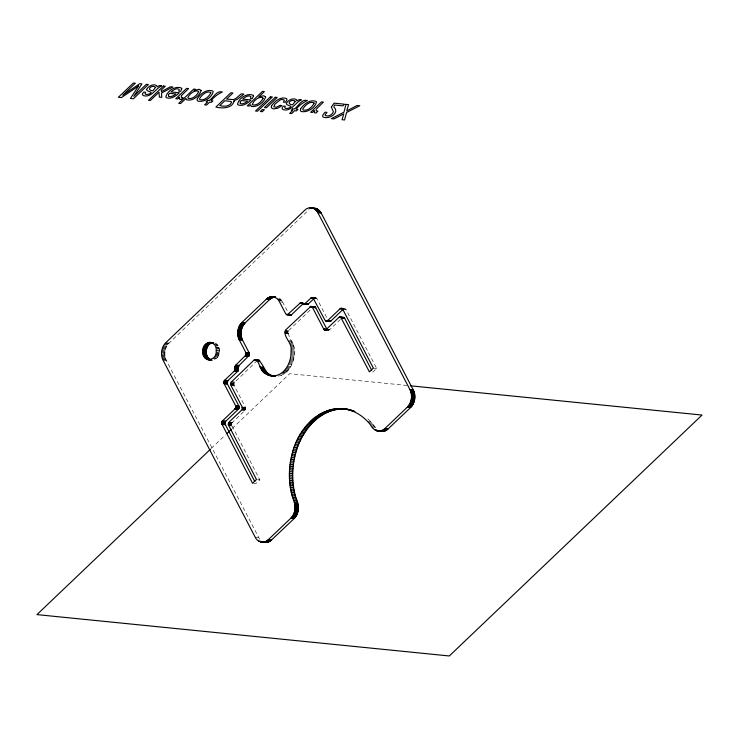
<?xml version="1.0" encoding="UTF-8"?>
<svg xmlns="http://www.w3.org/2000/svg" width="739" height="739" viewBox="0 0 739 739"><rect width="100%" height="100%" fill="white"/><g stroke="black" fill="none" stroke-linecap="round" stroke-linejoin="round"><path stroke-width="0.55" stroke-dasharray="3.69 2.77" d="M280.792 375.523C289.337 372.308 293.808 362.886 294.325 354.221C297.309 345.473 286.399 338.009 288.838 330.398L311.507 308.791M259.666 539.304L166.423 360.632C163.605 355.006 164.594 347.533 169.092 343.053L308.08 210.569M253.643 483.398L255.851 483.62L259.805 479.86L231.455 424.685L232.092 422.736L244.803 410.579L245.634 408.75L245.339 407.069L234.134 385.546L234.106 382.839L257.246 360.512M215.28 343.062C221.451 346.36 220.647 356.974 214.439 359.819M328.024 330.222L329.576 329.779L340.411 319.451M211.28 448.434L225.46 434.92M232.138 428.555L289.688 373.694L406.847 385.444M372.733 372.216L376.678 368.447L346.037 309.576L344.429 308.579M308.606 210.098L309.161 209.673M315.1 297.817L316.976 298.759L328.282 320.486M278.381 376.133L279.185 375.975M312.329 297.429L315.645 297.762M312.846 297.586L316.163 297.919M313.087 297.734L316.403 298.066M313.308 297.928L316.615 298.26M313.502 298.159L316.809 298.491M277.328 298.907L280.644 299.24L281.577 300.256L287.979 312.126M277.809 299.397L281.125 299.729M278.261 299.923L281.577 300.256M278.686 300.496L281.993 300.828M280.534 301.854L282.741 302.075M342.36 308.736L345.676 309.068M342.72 309.244L346.037 309.576M326.259 329.446L329.576 329.779M326.028 329.64L329.345 329.973M325.243 329.936L328.559 330.268M285.125 330.573L288.432 330.906M284.958 330.869L288.275 331.201M284.838 331.201L288.145 331.534M285.845 331.654L288.062 331.876M284.691 331.894L288.007 332.227M284.672 332.254L287.988 332.587M284.7 332.615L288.016 332.938M285.864 333.067L288.071 333.289M284.857 333.28L288.173 333.612M284.986 333.585L288.302 333.917M288.663 340.688L291.979 341.021M289.06 341.594L292.376 341.926M290.529 342.637L292.746 342.859M289.762 343.478L293.069 343.811M290.048 344.457L293.365 344.79M290.307 345.455L293.623 345.787M290.529 346.471L293.845 346.803M291.822 347.616L294.03 347.838M290.861 348.549L294.177 348.882M290.972 349.602L294.279 349.935M291.037 350.674L294.353 351.007M213.719 343.94L217.026 344.272M291.064 351.746L294.381 352.078M214.458 344.808L217.765 345.141M291.055 352.817L294.371 353.15M215.89 345.409L218.097 345.63M291.009 353.889L294.325 354.221M215.576 346.951L218.883 347.284M290.926 354.969L294.242 355.302M215.77 347.561L219.086 347.893M165.776 342.72L169.092 343.053M215.927 348.189L219.243 348.512M165.268 343.238L168.584 343.57M291.905 356.152L294.113 356.374M217.155 348.937L219.363 349.159M164.788 343.792L168.104 344.125M164.335 344.383L167.651 344.716M290.639 357.103L293.956 357.436M216.176 350.147L219.492 350.48M291.545 358.267L293.752 358.489M216.176 350.822L219.492 351.154M163.513 345.676L166.829 346.009M163.153 346.369L166.469 346.702M290.205 359.2L293.522 359.533M216.074 352.17L219.391 352.503M162.82 347.09L166.136 347.422M373.371 368.114L376.678 368.447M217.072 352.946L219.28 353.168M289.937 360.235L293.244 360.567M162.534 347.829L165.841 348.161M215.816 353.482L219.132 353.815M162.275 348.596L165.582 348.928M289.623 361.251L292.94 361.583M215.631 354.129L218.947 354.461M162.053 349.381L165.36 349.713M215.409 354.748L218.726 355.08M289.282 362.249L292.598 362.581M215.151 355.348L218.467 355.681M161.869 350.184L165.185 350.508M288.903 363.228L292.219 363.56M161.721 350.988L165.037 351.321M214.55 356.475L217.857 356.808M288.487 364.188L291.803 364.521M214.199 356.992L217.515 357.325M161.619 351.801L164.936 352.133M161.555 352.623L164.871 352.956M213.423 357.916L216.739 358.249M212.998 358.313L216.315 358.646M162.635 353.556L164.852 353.778M287.563 366.027L290.88 366.359M161.555 354.267L164.871 354.6M287.055 366.895L290.372 367.228M161.61 355.08L164.926 355.413M286.52 367.745L289.836 368.077M161.712 355.884L165.028 356.216M285.956 368.558L289.263 368.89M161.85 356.669L165.157 357.002M285.365 369.334L288.672 369.666M162.026 357.445L165.342 357.778M284.746 370.082L288.053 370.415M162.238 358.193L165.554 358.526M284.099 370.784L287.416 371.117M162.497 358.923L165.813 359.256M283.434 371.449L286.75 371.782M162.783 359.625L166.099 359.958M282.751 372.077L286.058 372.41M163.107 360.299L166.423 360.632M282.039 372.659L285.356 372.992M281.319 373.195L284.626 373.528M278.27 374.885L281.577 375.218M231.353 381.703L234.669 382.035M231.141 381.934L234.457 382.266M230.67 382.83L233.977 383.162M230.577 383.181L233.884 383.513M230.522 383.532L233.838 383.864M230.503 383.892L233.82 384.225M230.531 384.243L233.838 384.576M230.586 384.585L233.903 384.917M230.688 384.917L234.004 385.25M230.817 385.213L234.134 385.546M242.152 407.041L245.468 407.374M242.253 407.365L245.57 407.697L245.865 408.556L242.318 407.706M243.445 408.168L245.653 408.39M243.427 408.528L245.634 408.75M242.272 408.778L245.579 409.11M367.671 421.563L370.987 421.895L376.585 428.842M242.18 409.12L245.487 409.452M242.05 409.443L245.366 409.776M241.893 409.748L245.209 410.08M368.669 422.662L371.985 422.994M241.487 410.247L244.803 410.579M369.639 423.789L372.955 424.121M370.59 424.962L373.906 425.294M371.505 426.172L374.821 426.505M372.401 427.419L375.717 427.752M228.988 422.163L232.305 422.496M228.776 422.403L232.092 422.736M228.434 422.976L231.741 423.308M228.305 423.299L231.621 423.632M228.212 423.641L231.529 423.974M228.157 423.992L231.473 424.325M228.148 424.352L231.455 424.685M228.166 424.713L231.483 425.045M228.231 425.054L231.538 425.387M228.462 425.682L231.769 426.015M257.597 479.639L259.805 479.86M255.177 537.161L258.493 537.493M279.074 298.057L279.619 298.408M280.146 298.805L280.644 299.24M367.846 418.847L370.987 421.895"/><path stroke-width="1.11" d="M342.397 408.75C353.63 409.6 363.81 416.177 370.59 424.962C372.872 430.412 380.326 433.599 384.76 428.666L407.3 407.189C411.799 402.709 412.778 395.245 409.96 389.619L317.899 212.758C315.812 207.613 308.551 205.959 304.764 210.236L165.776 342.72C161.278 347.201 160.298 354.674 163.107 360.299L255.177 537.161C257.264 542.306 264.525 543.95 268.303 539.682L290.843 518.205C296.533 512.718 295.665 503.869 292.542 497.292C288.413 483.288 288.413 468.184 292.053 454.079C297.605 429.063 320.541 403.429 348.346 409.397M263.306 542.056L266.973 542.426L270.548 540.911L294.15 518.538C299.849 513.051 298.972 504.201 295.849 497.624C291.729 483.62 291.729 468.517 295.369 454.411C300.856 431.04 320.791 406.441 347.034 409.212M327.312 329.779L323.996 329.446L324.495 330.111L323.802 329.206L312.44 307.415L310.833 306.417L285.522 330.065C282.492 336.808 292.81 343.09 291.037 350.674C291.36 358.203 288.921 366.11 283.434 371.449C278.936 376.114 271.148 377.583 265.698 373.694C259.657 372.16 259.481 358.009 253.939 360.179L230.79 382.506L230.817 385.213L242.022 406.736L242.318 408.418L241.487 410.247L228.776 422.403L228.148 424.352L256.488 479.528L252.544 483.288L221.598 423.447L222.217 421.138L234.928 408.99L235.704 407.512L235.455 405.471L224.148 383.753L223.852 382.072L224.684 380.243L234.531 370.821L235.584 365.371L246.004 354.923L245.856 352.54L239.316 339.986C236.498 334.361 237.487 326.887 241.976 322.407L266.308 299.221C270.086 294.953 277.347 296.598 279.434 301.743L285.707 313.798L287.314 314.796L300.256 302.981L301.586 302.731L303.147 304.034L304.486 304.052L311.276 297.734L312.846 297.586L324.975 320.153L326.305 321.151L330.675 321.179L343.404 309.068L340.097 308.745L327.599 320.652L326.305 321.151M254.798 481.597L224.915 423.78L225.524 421.47L238.235 409.323L239.02 407.845L238.771 405.803L227.464 384.086L227.169 382.405L228 380.576L237.847 371.154L238.9 365.703L249.32 355.256L249.163 352.873L242.632 340.319C239.815 334.693 240.794 327.22 245.293 322.74L270.141 299.083L273.033 297.438L275.508 297.05M380.373 431.243L384.049 431.29L387.55 429.47L410.607 407.522C415.106 403.041 416.094 395.577 413.277 389.943L321.206 213.091L317.539 209.072L312.726 208.149M202.92 351.348C201.525 340.688 217.663 339.561 216.176 350.822C217.58 361.482 201.442 362.609 202.92 351.348L206.236 351.681C206.089 355.256 208.001 359.634 211.917 360.179L208.112 359.764M206.236 351.681C206.246 347.653 208.823 342.757 213.303 342.628M289.189 314.408L290.094 315.082L291.415 314.832L303.323 303.507L300.016 303.175M306.001 304.015L308.052 304.228L314.352 298.26L311.036 297.928M210.449 449.229L36.95 614.617L449.312 655.973L702.05 415.059L410.302 385.795M227.132 433.331L231.298 429.35M340.097 308.745L341.381 308.246L342.72 309.244L373.371 368.114L369.417 371.883L340.808 317.336L338.998 317.336L326.259 329.446L324.218 329.64L327.525 329.973M313.354 307.054L314.417 306.75L315.581 307.479L326.952 329.271L323.636 328.938M257.486 360.318C263.703 361.491 264.811 377.241 275.139 376.234L271.028 375.8M342.822 317.419L344.697 318.361L371.671 370.184M310.038 207.742L315.802 208.333M309.419 207.816L311.627 208.038M313.077 208.195L316.394 208.527M313.659 208.444L316.976 208.777M314.223 208.74L317.539 209.072M314.768 209.091L318.084 209.423M315.294 209.479L318.601 209.811M315.793 209.922L319.109 210.255M316.274 210.412L319.59 210.744M316.726 210.938L320.033 211.271M317.142 211.511L320.458 211.844M317.539 212.111L320.846 212.444M317.899 212.758L321.206 213.091M311.793 297.484L314.001 297.706M311.525 297.586L313.733 297.808M311.276 297.734L313.484 297.956M271.573 296.736L275.629 297.06M270.954 296.801L274.271 297.133M270.335 296.93L273.652 297.263M269.726 297.106L273.033 297.438M269.116 297.337L272.432 297.669M268.525 297.614L271.841 297.946M267.943 297.946L271.259 298.279M267.379 298.325L270.696 298.658M266.834 298.75L270.141 299.083M266.308 299.221L269.615 299.554M300.773 302.722L302.981 302.944M300.505 302.824L302.713 303.045M300.256 302.981L302.463 303.202M304.976 303.701L308.292 304.034M304.736 303.895L308.052 304.228M304.486 304.052L307.803 304.385M304.219 304.145L307.535 304.477M303.406 304.145L307.258 304.533M340.845 308.292L343.053 308.514M340.587 308.394L342.794 308.616M340.328 308.551L343.644 308.884M310.833 306.417L314.675 306.805M310.565 306.473L314.934 306.907M310.297 306.574L315.174 307.054M310.047 306.722L315.387 307.248M312.274 307.147L315.581 307.479M312.44 307.415L315.747 307.747M339.783 317.031L343.626 317.419M339.515 317.086L343.884 317.521M339.247 317.188L344.125 317.668M341.03 317.53L344.346 317.862M341.224 317.761L344.54 318.093M341.39 318.029L344.697 318.361M288.339 314.306L291.646 314.638M288.099 314.5L291.415 314.832M287.175 314.417L289.383 314.638M286.289 314.5L291.157 314.98M286.778 314.749L290.63 315.128M327.599 320.652L330.906 320.985M327.359 320.846L330.675 321.179M325.548 320.846L330.425 321.326M326.038 321.096L330.157 321.428M323.802 329.206L327.118 329.539M324.458 329.788L326.666 330.01M241.976 322.407L245.293 322.74M241.477 322.925L244.785 323.257M240.997 323.479L244.304 323.811M240.544 324.07L243.852 324.403M240.11 324.698L243.427 325.031M239.722 325.363L243.029 325.696M239.353 326.056L242.669 326.389M239.03 326.777L242.337 327.109M238.734 327.516L242.05 327.848M238.475 328.282L241.792 328.615M238.254 329.067L241.57 329.4M238.069 329.862L241.385 330.194M237.93 330.675L241.237 331.007M237.829 331.488L241.136 331.82M237.764 332.31L241.071 332.642M237.736 333.132L241.053 333.465M237.755 333.954L241.071 334.287M237.819 334.758L241.126 335.09M237.912 335.561L241.228 335.894M238.05 336.356L241.367 336.688M238.226 337.123L241.542 337.455M238.448 337.88L241.755 338.213M238.697 338.61L242.013 338.942M238.993 339.312L242.3 339.644M239.316 339.986L242.632 340.319M209.479 342.314L213.691 342.767M208.98 342.388L212.287 342.72M208.472 342.508L211.788 342.841M207.973 342.684L211.289 343.016M207.483 342.905L210.8 343.238M207.012 343.173L210.319 343.506M206.55 343.496L209.858 343.829M206.107 343.857L209.414 344.189M205.682 344.263L208.998 344.596M205.276 344.707L208.592 345.039M204.906 345.187L208.213 345.519M204.555 345.704L207.871 346.028M204.241 346.249L207.548 346.582M203.946 346.822L207.262 347.154M203.696 347.422L207.003 347.755M203.474 348.051L206.791 348.383M245.856 352.54L249.163 352.873M203.29 348.688L206.606 349.02M245.985 352.845L249.302 353.177M246.087 353.168L249.394 353.501M246.142 353.519L249.459 353.852M203.142 349.344L206.449 349.676M246.17 353.87L249.477 354.203M246.152 354.23L249.468 354.563M203.031 350.009L206.347 350.341M246.096 354.581L249.412 354.914M202.957 350.674L206.273 351.007M246.004 354.923L249.32 355.256M245.884 355.256L249.191 355.588M245.727 355.551L249.034 355.884M245.533 355.828L248.849 356.161M245.32 356.059L248.637 356.392M202.929 352.023L206.246 352.355M202.976 352.688L206.283 353.02M203.059 353.344L206.366 353.676M203.179 353.99L206.486 354.323M254.687 359.736L259.056 360.17M203.336 354.618L206.652 354.951M254.419 359.838L259.297 360.318M254.17 359.985L259.518 360.512M203.53 355.219L206.846 355.551M256.396 360.41L259.712 360.743M256.562 360.678L259.869 361.011M203.761 355.801L207.077 356.133M204.019 356.355L207.336 356.688M204.324 356.882L207.631 357.214M204.648 357.371L207.964 357.704M205.008 357.824L208.315 358.156M205.387 358.23L208.703 358.563M205.793 358.6L209.109 358.932M206.218 358.932L209.534 359.265M206.671 359.209L209.987 359.542M207.132 359.44L210.449 359.773M207.613 359.625L211.825 360.078M259.805 366.913L263.121 367.246M235.806 365.131L239.113 365.463M235.584 365.371L238.9 365.703M260.267 367.754L263.583 368.087M235.39 365.648L238.706 365.981M235.233 365.962L238.549 366.295M260.765 368.567L264.072 368.9M235.104 366.295L238.42 366.627M235.02 366.655L238.327 366.987M261.292 369.343L264.599 369.676M234.965 367.015L238.281 367.348M234.956 367.385L238.272 367.717M261.846 370.091L265.153 370.424M234.993 367.745L238.3 368.077M262.428 370.793L265.735 371.126M235.131 368.447L238.448 368.779M263.029 371.458L266.345 371.791M235.159 368.807L238.475 369.14M235.15 369.177L238.466 369.509M263.666 372.087L266.982 372.419M235.104 369.537L238.42 369.869M264.322 372.659L267.638 372.992M235.011 369.897L238.327 370.23M234.891 370.23L238.198 370.562M264.996 373.204L268.312 373.537M234.725 370.544L238.041 370.876M265.698 373.694L269.014 374.026M234.531 370.821L237.847 371.154M266.419 374.137L269.726 374.47M234.318 371.061L237.625 371.394M267.148 374.544L270.465 374.876M267.897 374.895L271.213 375.227M268.663 375.19L271.98 375.523M269.439 375.449L272.756 375.781M270.225 375.652L275.656 376.179M409.96 389.619L413.277 389.943M410.293 390.284L413.6 390.617M410.579 390.986L413.895 391.319M410.829 391.716L414.145 392.049M411.05 392.474L414.357 392.806M411.226 393.24L414.542 393.573M411.364 394.035L414.681 394.367M411.466 394.838L414.773 395.171M411.521 395.651L414.838 395.984M411.54 396.464L414.856 396.797M411.512 397.286L414.828 397.619M411.457 398.109L414.764 398.441M224.684 380.243L228 380.576M411.346 398.921L414.662 399.254M224.471 380.474L227.788 380.807M224.286 380.742L227.594 381.075M224.12 381.047L227.436 381.379M411.207 399.734L414.524 400.067M224 381.37L227.307 381.703M223.908 381.712L227.224 382.045M411.023 400.529L414.339 400.861M223.852 382.072L227.169 382.405M223.834 382.433L227.15 382.765M410.801 401.314L414.117 401.647M223.862 382.784L227.178 383.116M223.917 383.125L227.233 383.458M410.542 402.081L413.858 402.413M224.019 383.458L227.335 383.79M224.148 383.753L227.464 384.086M410.247 402.829L413.563 403.161M409.923 403.549L413.23 403.882M409.554 404.242L412.87 404.575M409.166 404.898L412.473 405.231M408.741 405.526L412.048 405.859M408.279 406.127L411.595 406.459M407.799 406.681L411.115 407.013M407.3 407.189L410.607 407.522M339.737 408.63L344.383 408.99M345.039 409.064L348.559 409.517M338.407 408.639L341.714 408.972M347.653 409.582L350.96 409.914M337.067 408.713L340.383 409.046M348.947 409.914L351.154 410.136M335.737 408.824L339.044 409.157M350.231 410.293L353.538 410.625M334.397 408.99L337.714 409.323M351.505 410.718L353.713 410.939M333.067 409.203L336.384 409.535M352.762 411.198L354.969 411.42M331.737 409.471L335.053 409.803M330.416 409.785L333.723 410.117M329.095 410.145L332.402 410.478M327.774 410.551L331.09 410.884M326.472 411.013L329.788 411.346M325.169 411.521L328.486 411.854M323.885 412.076L327.192 412.408M322.601 412.676L325.917 413.009M321.336 413.323L324.652 413.655M235.455 405.471L238.771 405.803M320.079 414.016L323.396 414.348M235.593 405.776L238.909 406.108M235.686 406.099L239.002 406.432M318.832 414.755L322.149 415.087M235.75 406.45L239.066 406.783M235.778 406.801L239.085 407.134M235.759 407.161L239.076 407.494M317.604 415.54L320.92 415.872M235.704 407.512L239.02 407.845M235.612 407.854L238.928 408.187M235.492 408.187L238.799 408.519M316.394 416.371L319.71 416.704M235.325 408.482L238.642 408.815M235.141 408.759L238.457 409.092M234.928 408.99L238.235 409.323M315.202 417.249L318.509 417.581M314.02 418.163L317.327 418.496M312.856 419.124L316.172 419.456M311.71 420.121L315.026 420.454M310.592 421.165L313.899 421.498M384.76 428.666L388.077 428.999M384.234 429.137L387.55 429.47M383.689 429.562L387.005 429.895M309.484 422.246L312.8 422.579M383.125 429.941L386.442 430.274M382.543 430.274L385.86 430.606M374.784 429.83L376.992 430.052M381.952 430.551L385.268 430.883M308.403 423.364L311.719 423.696M381.352 430.782L384.659 431.114M375.892 430.467L379.199 430.8L378.636 430.504M380.742 430.966L384.049 431.29M376.465 430.717L379.781 431.049M380.123 431.086L383.439 431.419M377.056 430.911L379.264 431.133M379.504 431.16L382.82 431.493M377.657 431.049L382.202 431.511M307.35 424.519L310.657 424.851M306.315 425.719L309.623 426.043M305.299 426.948L308.616 427.281M304.32 428.214L307.627 428.546M222.43 420.907L225.737 421.239M222.217 421.138L225.524 421.47M222.023 421.406L225.34 421.738M303.359 429.516L306.667 429.849M221.866 421.71L225.183 422.043M221.737 422.034L225.053 422.366M221.645 422.385L224.961 422.717M221.598 422.736L224.905 423.068M302.427 430.846L305.734 431.179M221.58 423.096L224.896 423.429M221.598 423.447L224.915 423.78M221.663 423.789L224.979 424.121M221.765 424.121L225.072 424.454M301.521 432.213L304.828 432.546M221.894 424.417L225.21 424.749M300.644 433.608L303.951 433.941M299.794 435.04L303.101 435.373M298.972 436.5L302.279 436.832M298.177 437.978L301.494 438.31M297.42 439.493L300.736 439.825M296.69 441.026L300.006 441.359M295.997 442.587L299.304 442.92M295.332 444.176L298.648 444.499M294.704 445.774L298.011 446.107M294.104 447.4L297.42 447.732M293.54 449.044L296.856 449.377M293.013 450.707L296.321 451.039M292.515 452.388L295.831 452.721M292.053 454.079L295.369 454.411M291.628 455.787L294.944 456.12M291.24 457.506L294.556 457.838M290.889 459.233L294.205 459.566M290.575 460.979L293.891 461.312M290.298 462.725L293.605 463.057M290.048 464.48L293.365 464.813M289.845 466.244L293.161 466.577M289.679 468.009L292.995 468.341M289.549 469.773L292.866 470.106M289.457 471.547L292.773 471.879M289.402 473.311L292.718 473.644M289.383 475.085L292.699 475.417M289.402 476.849L292.718 477.182M289.457 478.604L292.773 478.937M289.559 480.359L292.866 480.692M289.688 482.105L293.004 482.438M289.854 483.851L293.171 484.184M290.067 485.578L293.374 485.911M290.307 487.297L293.623 487.629M290.584 488.996L293.9 489.329M290.907 490.696L294.224 491.029M291.258 492.368L294.575 492.701M291.646 494.031L294.963 494.363M292.081 495.666L295.388 495.998M292.542 497.292L295.849 497.624M293.032 498.89L296.348 499.222M293.568 500.469L296.875 500.802M294.131 502.03L297.447 502.363M294.381 502.76L297.697 503.093M294.593 503.508L297.909 503.841M294.778 504.284L298.085 504.617M294.907 505.07L298.223 505.402M295.009 505.873L298.325 506.206M295.064 506.677L298.38 507.009M295.083 507.499L298.39 507.832M295.055 508.321L298.371 508.654M294.99 509.134L298.307 509.467M294.889 509.956L298.205 510.289M294.741 510.76L298.057 511.092M294.565 511.554L297.872 511.887M294.344 512.339L297.651 512.672M294.085 513.106L297.401 513.429M293.789 513.845L297.106 514.178M293.457 514.566L296.773 514.898M293.097 515.259L296.413 515.591M292.699 515.914L296.016 516.247M292.274 516.543L295.591 516.875M291.822 517.134L295.138 517.466M291.342 517.688L294.658 518.021M290.843 518.205L294.15 518.538M268.303 539.682L271.619 540.015M267.777 540.154L271.093 540.486M267.232 540.578L270.548 540.911M266.668 540.957L269.975 541.29M266.086 541.29L269.393 541.622M265.495 541.567L268.802 541.899M258.853 541.179L261.061 541.401M264.885 541.798L268.202 542.13M259.417 541.475L261.624 541.696M264.276 541.973L267.592 542.306M263.657 542.093L266.973 542.426M260.59 541.918L266.354 542.5M261.19 542.056L265.735 542.518M329.622 321.483L328.864 321.179M242.318 407.706L242.549 408.224L242.253 407.365M179.226 97.77L179.559 99.192L181.11 99.497L183.041 97.659L181.304 97.299L181.397 95.599L188.565 88.56L186.644 88.375L175.743 98.758L177.572 98.943L179.448 97.151L179.226 97.77M314.093 111.293L314.426 112.716L315.969 113.03L317.909 111.183L316.163 110.832L316.255 109.123L323.423 102.093L321.502 101.899L310.602 112.282L312.431 112.467L314.315 110.674L314.093 111.293M201.137 90.472C199.595 96.107 192.223 101.668 186.32 99.682L186.006 98.398L180.584 103.562L178.718 103.377L193.72 89.077L195.493 89.262L194.098 90.583L199.179 89.262L201.137 90.472M265.624 96.929C263.999 102.435 257.237 107.432 251.288 106.453L250.586 104.689L249.135 106.065L247.269 105.88L262.465 91.396L264.386 91.59L258.816 96.892L263.712 95.719L265.624 96.929M146.618 89.364L147.07 90.601L151.227 92.329C150.58 94.804 142.775 95.59 145.62 92.236L143.828 92.052L143.006 92.948L142.285 94.352L143.227 95.571C151.467 98.148 155.596 88.431 161.675 85.816L159.513 85.576L157.084 86.925L156.668 85.548C153.204 83.498 148.363 86.084 146.618 89.364M286.335 103.377L286.787 104.615L290.944 106.351C290.298 108.818 282.492 109.612 285.337 106.25L283.545 106.065L282.723 106.961L282.002 108.365L282.945 109.584C291.184 112.171 295.314 102.444 301.392 99.83L299.23 99.589L296.801 100.938L296.385 99.562C292.921 97.511 288.081 100.098 286.335 103.377M331.377 107.053L333.4 111.774C332.495 114.767 328.208 117.039 325.326 115.543L325.336 114.416L326.998 112.356L325.049 112.162L322.675 115.192L322.814 116.873C328.162 120.004 340.457 113.169 333.871 107.026L334.49 105.021L342.841 105.862L344.568 104.208L334.074 103.155L331.377 107.053M155.467 87.424L152.89 90.823C145.842 90.158 151.273 84.643 155.19 86.943L155.467 87.424M295.184 101.437L292.607 104.846C285.559 104.171 290.99 98.656 294.907 100.957L295.184 101.437M234.032 101.502C231.723 108.716 221.876 108.531 215.89 107.053L230.836 92.8L232.961 93.012L226.55 99.128L233.57 99.543L235.907 98.416L241.256 93.853L243.861 94.112L237.145 99.386L233.709 100.827L234.032 101.502M198.671 91.618C197.184 95.34 192.491 99.571 188.223 98.342L187.845 97.576C189.535 93.927 194.283 89.779 198.505 91.211L198.671 91.618M181.757 88.8L180.649 91.368L178.764 91.183L179.235 89.456C176.63 87.387 173.009 90.213 170.986 91.922L179.365 92.763C176.094 95.941 171.005 99.663 166.275 97.631L165.869 97.058C166.931 90.999 175.531 85.456 181.452 88.052L181.757 88.8M253.431 95.996L252.332 98.564L250.438 98.37L250.909 96.643C248.313 94.574 244.683 97.409 242.669 99.118L251.048 99.959C247.777 103.127 242.688 106.859 237.958 104.827L237.552 104.245C238.614 98.185 247.205 92.643 253.135 95.248L253.431 95.996M346 104.356L343.949 112.217L331.405 118.637L334.056 118.905L343.783 113.852L342.028 119.709L344.559 119.958L346.582 112.485L359.764 105.732L357.131 105.474L346.757 110.905L348.559 104.615L346 104.356M271.444 106.083L271.287 107.728L273.328 108.882L277.365 108.337L280.709 106.499L281.91 105.548L280.044 105.363L276.294 107.275L273.818 106.749L274.908 104.208L279.758 100.208A3.584 1.561 -27.5 0 1 282.363 99.368L284.358 100.227L283.416 102.139L285.282 102.324L286.603 100.486A5.958 2.596 -27.5 0 0 286.612 98.656C280.912 96.015 274.4 101.446 271.444 106.083M197.368 98.61L197.119 99.525A7.168 3.122 -27.5 0 0 198.357 101.252C204.454 102.194 211.77 97.585 213.211 91.636L212.804 91.026C206.846 88.735 200.417 93.77 197.368 98.61M300.634 108.975L300.394 109.88A7.168 3.122 -27.5 0 0 301.623 111.607C307.72 112.55 315.045 107.94 316.486 101.991L316.07 101.391C310.112 99.091 303.683 104.125 300.634 108.975M210.791 92.855C208.998 96.633 204.731 100.559 200.223 99.783A3.972 1.727 -27.5 0 1 199.687 98.463C201.784 95.026 206.301 90.583 210.643 92.384L210.791 92.855M314.066 103.211C312.264 106.989 308.006 110.915 303.498 110.139A3.972 1.727 -27.5 0 1 302.953 108.818C305.05 105.391 309.576 100.938 313.918 102.739L314.066 103.211M168.566 94.564L168.538 96.375L170.469 96.717L173.489 95.71L175.937 93.955L169.582 93.317L168.566 94.564M240.249 101.751L240.221 103.562L242.152 103.903L245.163 102.906L247.611 101.141L241.265 100.504L240.249 101.751M263.019 98.463C261.144 102.01 257.015 105.714 252.738 104.938L252.332 104.522C253.505 100.661 258.539 96.264 262.825 97.594L263.019 98.463M231.603 102.379C229.524 106.795 223.769 106.628 219.751 105.603L224.859 100.735L230.965 101.502L231.603 102.379M138.581 85.983L130.415 98.481L133.417 98.777L148.373 84.532L146.35 84.329L133.787 96.347L141.925 83.886L139.819 83.673L122.711 95.239L135.366 83.23L133.343 83.027L118.397 97.271L121.436 97.576L138.581 85.983M163.458 86.047L148.511 100.292L150.359 100.476L159.042 92.209L159.338 97.114L161.795 97.363L161.499 93.031L172.935 86.999L170.487 86.749L161.425 91.627L161.213 90.13L165.305 86.232L163.458 86.047M207.613 100.384L206.116 101.806L207.668 101.964L204.62 104.864L206.569 105.058L209.608 102.158L211.437 102.342L212.924 100.91L211.105 100.726C214.181 96.449 218.338 94.029 222.328 91.95C216.462 90.186 213.275 98.121 209.165 100.532L207.613 100.384M270.474 96.781L255.528 111.026L257.449 111.219L272.395 96.975L270.474 96.781M262.41 109.529L260.331 111.506L262.28 111.709L264.359 109.723L262.41 109.529M275.277 97.262L264.433 107.598L266.382 107.802L277.236 97.456L275.277 97.262M292.653 108.91L291.157 110.333L292.709 110.49L289.66 113.39L291.609 113.584L294.649 110.684L296.478 110.868L297.965 109.446L296.145 109.261C299.221 104.975 303.378 102.555 307.369 100.476C301.503 98.712 298.316 106.656 294.205 109.067L292.653 108.91"/></g></svg>
